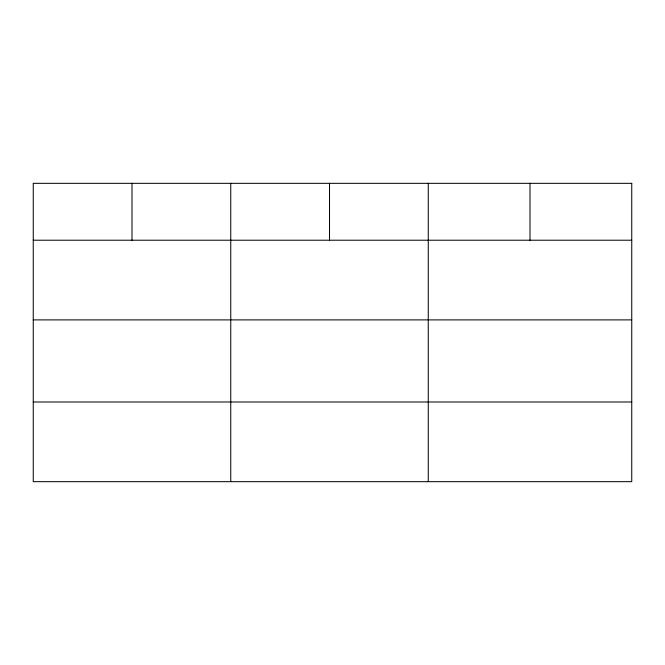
<?xml version="1.0" encoding="UTF-8"?>
<svg xmlns="http://www.w3.org/2000/svg" width="665" height="665" viewBox="0 0 665 665"><rect width="100%" height="100%" fill="white"/><g stroke="black" fill="none" stroke-linecap="round" stroke-linejoin="round"><path stroke-width="1" d="M33.25 240.215L631.75 240.215M33.25 319.89L631.75 319.89M33.25 401.993L631.75 401.993M530.005 183.332L530.005 240.215M428.26 183.332L428.26 481.668M329.507 183.332L329.507 240.215M230.755 183.332L230.755 481.668M132.003 183.332L132.003 240.215M631.75 183.332L33.25 183.332L33.25 481.668L631.75 481.668L631.75 183.332"/></g></svg>
